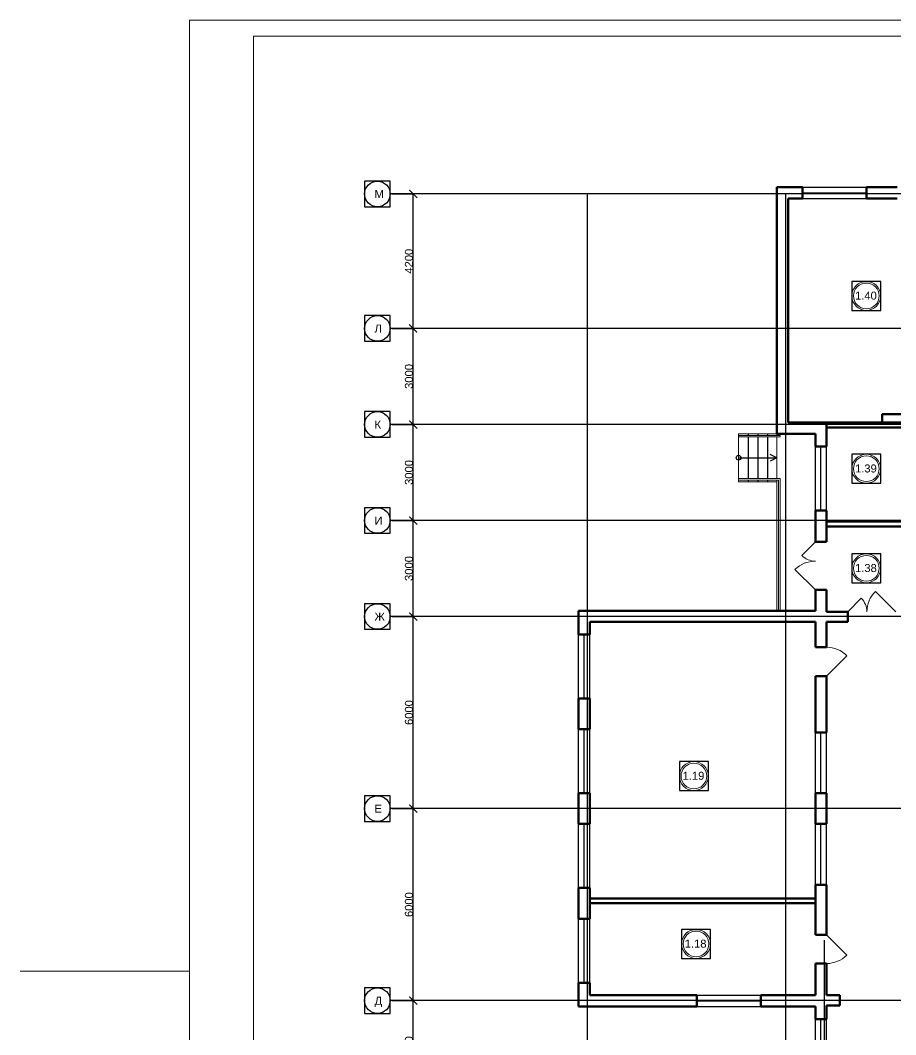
# Model space of a CAD drawing. Header units: metres. Extents: x -5 to 458, y -5 to 65.
# Drawn here: x -5.27 to 22.08, y 27.74 to 59.43 of the extents above; entities that cross this region are included whole.
import ezdxf
from ezdxf.enums import TextEntityAlignment as Align

# ---------------------------------------------------------------- set-up
doc = ezdxf.new("R2010")
doc.units = ezdxf.units.M
doc.linetypes.add('ACAD_ISO04W100', pattern=[30, 24, -3, 0, -3])
for name, color, linetype, lineweight in [('Level 50', 7, 'Continuous', 0), ('Двери', 250, 'Continuous', 5), ('Стены', 7, 'Continuous', 50)]:
    doc.layers.add(name, color=color, linetype=linetype, lineweight=lineweight)
for name, color, linetype in [('YOLO_TABLE', 1, 'Continuous'), ('Окна', 127, 'Continuous'), ('Оси', 30, 'Continuous'), ('Осн надпись', 7, 'Continuous'), ('размеры оси', 163, 'Continuous')]:
    doc.layers.add(name, color=color, linetype=linetype)
doc.styles.get("Standard").update_dxf_attribs({"font": 'arial.ttf'})
doc.styles.add('Style-Arial', font='arial.ttf')
doc.dimstyles.new('100', dxfattribs={"dimtxt": 0.25, "dimasz": 0.25, "dimexe": 0.0125, "dimexo": 0.0625, "dimgap": 0.0065, "dimtad": 1, "dimlfac": 1000, "dimtxsty": 'Standard', "dimblk": 'ARCHTICK', "dimcen": 0.25, "dimadec": 0, "dimazin": 0, "dimtfac": 1, "dimtmove": 0, "dimatfit": 3, "dimldrblk": 'ARCHTICK', "dimfxl": 1, "dimarcsym": 0})

# ---------------------------------------------------------------- blocks, each defined once
blk = doc.blocks.new('_ArchTick')
at = {"color": 0, "linetype": 'ByBlock', "const_width": 0.15}
blk.add_lwpolyline([(-0.5, -0.5), (0.5, 0.5)], dxfattribs=at)
blk = doc.blocks.new('*D395')
at = {"layer": 'Defpoints', "color": 0, "lineweight": 0, "transparency": 16777216}
for p in [(6.291, 28.8), (7.009, 28.8), (6.291, 25.8)]:
    blk.add_point(p, dxfattribs=at)
at = {"layer": 'размеры оси', "color": 0, "lineweight": -2, "transparency": 16777216}
for p, q in [((6.353, 28.8), (7.022, 28.8)), ((7.009, 25.8), (7.009, 28.8)), ((6.353, 25.8), (7.022, 25.8))]:
    blk.add_line(p, q, dxfattribs=at)
at = {"layer": 'размеры оси', "color": 0, "lineweight": -2, "transparency": 16777216, "xscale": 0.25, "yscale": 0.25, "zscale": 0.25}
for p, rotation in [((7.009, 28.8), 90), ((7.009, 25.8), 270)]:
    blk.add_blockref('_ArchTick', p, dxfattribs=dict(at, rotation=rotation))
at = {"layer": 'размеры оси', "color": 0, "transparency": 16777216, "insert": (6.875, 27.3), "char_height": 0.25, "attachment_point": 5, "rotation": 90}
blk.add_mtext('3000', dxfattribs=at)
blk = doc.blocks.new('*D394')
at = {"layer": 'Defpoints', "color": 0, "lineweight": 0, "transparency": 16777216}
for p in [(6.291, 34.8), (7.009, 34.8), (6.291, 28.8)]:
    blk.add_point(p, dxfattribs=at)
at = {"layer": 'размеры оси', "color": 0, "lineweight": -2, "transparency": 16777216}
for p, q in [((6.353, 34.8), (7.022, 34.8)), ((7.009, 28.8), (7.009, 34.8)), ((6.353, 28.8), (7.022, 28.8))]:
    blk.add_line(p, q, dxfattribs=at)
at = {"layer": 'размеры оси', "color": 0, "lineweight": -2, "transparency": 16777216, "xscale": 0.25, "yscale": 0.25, "zscale": 0.25}
for p, rotation in [((7.009, 34.8), 90), ((7.009, 28.8), 270)]:
    blk.add_blockref('_ArchTick', p, dxfattribs=dict(at, rotation=rotation))
at = {"layer": 'размеры оси', "color": 0, "transparency": 16777216, "insert": (6.875, 31.8), "char_height": 0.25, "attachment_point": 5, "rotation": 90}
blk.add_mtext('6000', dxfattribs=at)
blk = doc.blocks.new('*D393')
at = {"layer": 'Defpoints', "color": 0, "lineweight": 0, "transparency": 16777216}
for p in [(6.291, 40.8), (7.009, 40.8), (6.291, 34.8)]:
    blk.add_point(p, dxfattribs=at)
at = {"layer": 'размеры оси', "color": 0, "lineweight": -2, "transparency": 16777216}
for p, q in [((6.353, 40.8), (7.022, 40.8)), ((7.009, 34.8), (7.009, 40.8)), ((6.353, 34.8), (7.022, 34.8))]:
    blk.add_line(p, q, dxfattribs=at)
at = {"layer": 'размеры оси', "color": 0, "lineweight": -2, "transparency": 16777216, "xscale": 0.25, "yscale": 0.25, "zscale": 0.25}
for p, rotation in [((7.009, 40.8), 90), ((7.009, 34.8), 270)]:
    blk.add_blockref('_ArchTick', p, dxfattribs=dict(at, rotation=rotation))
at = {"layer": 'размеры оси', "color": 0, "transparency": 16777216, "insert": (6.875, 37.8), "char_height": 0.25, "attachment_point": 5, "rotation": 90}
blk.add_mtext('6000', dxfattribs=at)
blk = doc.blocks.new('*D392')
at = {"layer": 'Defpoints', "color": 0, "lineweight": 0, "transparency": 16777216}
for p in [(6.291, 43.8), (7.009, 43.8), (6.291, 40.8)]:
    blk.add_point(p, dxfattribs=at)
at = {"layer": 'размеры оси', "color": 0, "lineweight": -2, "transparency": 16777216}
for p, q in [((6.353, 43.8), (7.022, 43.8)), ((7.009, 40.8), (7.009, 43.8)), ((6.353, 40.8), (7.022, 40.8))]:
    blk.add_line(p, q, dxfattribs=at)
at = {"layer": 'размеры оси', "color": 0, "lineweight": -2, "transparency": 16777216, "xscale": 0.25, "yscale": 0.25, "zscale": 0.25}
for p, rotation in [((7.009, 43.8), 90), ((7.009, 40.8), 270)]:
    blk.add_blockref('_ArchTick', p, dxfattribs=dict(at, rotation=rotation))
at = {"layer": 'размеры оси', "color": 0, "transparency": 16777216, "insert": (6.875, 42.3), "char_height": 0.25, "attachment_point": 5, "rotation": 90}
blk.add_mtext('3000', dxfattribs=at)
blk = doc.blocks.new('*D391')
at = {"layer": 'Defpoints', "color": 0, "lineweight": 0, "transparency": 16777216}
for p in [(6.291, 46.8), (7.009, 46.8), (6.291, 43.8)]:
    blk.add_point(p, dxfattribs=at)
at = {"layer": 'размеры оси', "color": 0, "lineweight": -2, "transparency": 16777216}
for p, q in [((6.353, 46.8), (7.022, 46.8)), ((7.009, 43.8), (7.009, 46.8)), ((6.353, 43.8), (7.022, 43.8))]:
    blk.add_line(p, q, dxfattribs=at)
at = {"layer": 'размеры оси', "color": 0, "lineweight": -2, "transparency": 16777216, "xscale": 0.25, "yscale": 0.25, "zscale": 0.25}
for p, rotation in [((7.009, 46.8), 90), ((7.009, 43.8), 270)]:
    blk.add_blockref('_ArchTick', p, dxfattribs=dict(at, rotation=rotation))
at = {"layer": 'размеры оси', "color": 0, "transparency": 16777216, "insert": (6.875, 45.3), "char_height": 0.25, "attachment_point": 5, "rotation": 90}
blk.add_mtext('3000', dxfattribs=at)
blk = doc.blocks.new('*D390')
at = {"layer": 'Defpoints', "color": 0, "lineweight": 0, "transparency": 16777216}
for p in [(6.291, 49.8), (7.009, 49.8), (6.291, 46.8)]:
    blk.add_point(p, dxfattribs=at)
at = {"layer": 'размеры оси', "color": 0, "lineweight": -2, "transparency": 16777216}
for p, q in [((6.353, 49.8), (7.022, 49.8)), ((7.009, 46.8), (7.009, 49.8)), ((6.353, 46.8), (7.022, 46.8))]:
    blk.add_line(p, q, dxfattribs=at)
at = {"layer": 'размеры оси', "color": 0, "lineweight": -2, "transparency": 16777216, "xscale": 0.25, "yscale": 0.25, "zscale": 0.25}
for p, rotation in [((7.009, 49.8), 90), ((7.009, 46.8), 270)]:
    blk.add_blockref('_ArchTick', p, dxfattribs=dict(at, rotation=rotation))
at = {"layer": 'размеры оси', "color": 0, "transparency": 16777216, "insert": (6.875, 48.3), "char_height": 0.25, "attachment_point": 5, "rotation": 90}
blk.add_mtext('3000', dxfattribs=at)
blk = doc.blocks.new('*D389')
at = {"layer": 'Defpoints', "color": 0, "lineweight": 0, "transparency": 16777216}
for p in [(6.291, 54), (7.009, 54), (6.291, 49.8)]:
    blk.add_point(p, dxfattribs=at)
at = {"layer": 'размеры оси', "color": 0, "lineweight": -2, "transparency": 16777216}
for p, q in [((6.353, 54), (7.022, 54)), ((7.009, 49.8), (7.009, 54)), ((6.353, 49.8), (7.022, 49.8))]:
    blk.add_line(p, q, dxfattribs=at)
at = {"layer": 'размеры оси', "color": 0, "lineweight": -2, "transparency": 16777216, "xscale": 0.25, "yscale": 0.25, "zscale": 0.25}
for p, rotation in [((7.009, 54), 90), ((7.009, 49.8), 270)]:
    blk.add_blockref('_ArchTick', p, dxfattribs=dict(at, rotation=rotation))
at = {"layer": 'размеры оси', "color": 0, "transparency": 16777216, "insert": (6.875, 51.9), "char_height": 0.25, "attachment_point": 5, "rotation": 90}
blk.add_mtext('4200', dxfattribs=at)
blk = doc.blocks.new('*U49')
at = {"color": 7, "linetype": 'Continuous', "lineweight": 0}
blk.add_line((-63.075, 0), (-68.362, 0), dxfattribs=at)
at = {"color": 7, "linetype": 'Continuous', "lineweight": 0, "flags": 128}
blk.add_lwpolyline([(63.075, 29.7), (63.075, -29.7), (-63.075, -29.7), (-63.075, 29.7), (63.075, 29.7)], close=True, dxfattribs=at)
at = {"layer": 'Level 50', "color": 7, "linetype": 'Continuous', "lineweight": 13}
for p, q in [((-61.075, 29.2), (-61.075, -29.2)), ((62.575, 29.2), (-61.075, 29.2))]:
    blk.add_line(p, q, dxfattribs=at)

msp = doc.modelspace()

# ---------------------------------------------------------------- linework, layer by layer
for p, q in [((17.470688, 46.510412), (17.470688, 46.460412)), ((17.470688, 46.410412), (17.470688, 45.110412)), ((17.770688, 46.510412), (17.770688, 46.460412)), ((17.770688, 46.410412), (17.770688, 45.110412)), ((18.070688, 46.510412), (18.070688, 46.460412)), ((18.070688, 46.410412), (18.070688, 45.110412)), ((17.170688, 45.760412), (18.370688, 45.760412)), ((18.370688, 45.760412), (18.16067, 45.866491)), ((18.370688, 45.760412), (18.16067, 45.654333)), ((17.470688, 45.060412), (17.470688, 45.010412)), ((17.770688, 45.060412), (17.770688, 45.010412)), ((18.070688, 45.060412), (18.070688, 45.010412)), ((18.370688, 40.980412), (17.470688, 40.980412))]:
    msp.add_line(p, q)
at = {"color": 7, "linetype": 'Continuous', "lineweight": 13}
for centre, radius in [((21.162996, 50.817219), 0.452013), ((21.162996, 50.817219), 0.402013), ((21.162996, 45.417516), 0.452013), ((21.162996, 45.417516), 0.402013), ((21.162996, 42.306752), 0.452013), ((21.162996, 42.306752), 0.402013), ((15.77637, 35.817733), 0.452013), ((15.77637, 35.817733), 0.402013), ((15.842542, 30.573389), 0.452013), ((15.842542, 30.573389), 0.402013)]:
    msp.add_circle(centre, radius, dxfattribs=at)
msp.add_circle((17.170688, 45.760412), 0.07364)
at = {"layer": 'YOLO_TABLE'}
for points in [[(5.490991, 53.600412), (6.290991, 53.600412), (6.290991, 54.400412), (5.490991, 54.400412)], [(20.710983, 50.365206), (21.61501, 50.365206), (21.61501, 51.269233), (20.710983, 51.269233)], [(5.490991, 49.400412), (6.290991, 49.400412), (6.290991, 50.200412), (5.490991, 50.200412)], [(5.490991, 46.400412), (6.290991, 46.400412), (6.290991, 47.200412), (5.490991, 47.200412)], [(20.710983, 44.965502), (21.61501, 44.965502), (21.61501, 45.869529), (20.710983, 45.869529)], [(5.490991, 43.400412), (6.290991, 43.400412), (6.290991, 44.200412), (5.490991, 44.200412)], [(20.710983, 41.854739), (21.61501, 41.854739), (21.61501, 42.758766), (20.710983, 42.758766)], [(5.490991, 40.400412), (6.290991, 40.400412), (6.290991, 41.200412), (5.490991, 41.200412)], [(15.324357, 35.36572), (16.228384, 35.36572), (16.228384, 36.269747), (15.324357, 36.269747)], [(5.490991, 34.400412), (6.290991, 34.400412), (6.290991, 35.200412), (5.490991, 35.200412)], [(15.390529, 30.121375), (16.294556, 30.121375), (16.294556, 31.025402), (15.390529, 31.025402)], [(5.490991, 28.400412), (6.290991, 28.400412), (6.290991, 29.200412), (5.490991, 29.200412)]]:
    msp.add_lwpolyline(points, close=True, dxfattribs=at)
at = {"layer": 'Двери'}
for p, q in [((19.570688, 43.130412), (19.146424, 42.706148)), ((19.570688, 41.630412), (18.934292, 42.266808)), ((22.080688, 40.950412), (21.444292, 41.586808)), ((20.580688, 40.950412), (21.004952, 41.374676)), ((19.920688, 38.940412), (20.557084, 39.576808)), ((19.920688, 30.860412), (20.557084, 30.224016))]:
    msp.add_line(p, q, dxfattribs=at)
for centre, radius, start, end in [((19.570688, 41.630412), 0.9, 90, 135), ((19.570688, 43.130412), 0.6, 225, 270), ((22.080688, 40.950412), 0.9, 135, 180), ((20.580688, 40.950412), 0.6, 0, 45), ((19.920688, 38.940412), 0.9, 45, 90), ((19.920688, 30.860412), 0.9, 270, 315)]:
    msp.add_arc(centre, radius, start, end, dxfattribs=at)
at = {"layer": 'Окна'}
for p, q in [((19.170688, 54.210412), (21.170688, 54.210412)), ((19.170688, 54.035412), (21.170688, 54.035412)), ((19.170688, 53.860412), (21.170688, 53.860412)), ((19.570688, 44.110412), (19.570688, 46.110412)), ((19.745688, 44.110412), (19.745688, 46.110412)), ((19.920688, 44.110412), (19.920688, 46.110412)), ((19.570688, 43.380412), (19.570688, 43.130412)), ((19.920688, 43.380412), (19.920688, 43.130412)), ((19.570688, 41.630412), (19.570688, 41.380412)), ((19.920688, 41.630412), (19.920688, 41.380412)), ((12.170688, 38.240412), (12.170688, 40.240412)), ((12.345688, 38.240412), (12.345688, 40.240412)), ((12.520688, 38.240412), (12.520688, 40.240412)), ((12.170688, 35.280412), (12.170688, 37.280412)), ((12.345688, 35.280412), (12.345688, 37.280412)), ((12.520688, 35.280412), (12.520688, 37.280412)), ((19.570688, 35.280412), (19.570688, 37.180412)), ((19.745688, 35.280412), (19.745688, 37.180412)), ((19.920688, 35.280412), (19.920688, 37.180412)), ((12.170688, 32.320412), (12.170688, 34.320412)), ((12.345688, 32.320412), (12.345688, 34.320412)), ((12.520688, 32.320412), (12.520688, 34.320412)), ((19.570688, 32.420412), (19.570688, 34.320412)), ((19.745688, 32.420412), (19.745688, 34.320412)), ((19.920688, 32.420412), (19.920688, 34.320412)), ((12.170688, 29.360412), (12.170688, 31.360412)), ((12.345688, 29.360412), (12.345688, 31.360412)), ((12.520688, 29.360412), (12.520688, 31.360412)), ((15.870688, 28.970412), (17.870688, 28.970412)), ((15.870688, 28.795412), (17.870688, 28.795412)), ((15.870688, 28.620412), (17.870688, 28.620412)), ((19.570688, 26.220412), (19.570688, 28.220412)), ((19.745688, 26.220412), (19.745688, 28.220412)), ((19.920688, 26.220412), (19.920688, 28.220412))]:
    msp.add_line(p, q, dxfattribs=at)
at = {"layer": 'Оси', "linetype": 'ACAD_ISO04W100', "ltscale": 40}
for p, q in [((90.640688, 54.000412), (6.290991, 54.000412)), ((12.440688, 54.000412), (12.440688, 9.979035)), ((18.640688, 54.000412), (18.640688, 9.979035)), ((91.026587, 49.800412), (6.290991, 49.800412)), ((90.640688, 46.800412), (6.290991, 46.800412)), ((90.640688, 43.800412), (6.290991, 43.800412)), ((96.840688, 40.800412), (6.290991, 40.800412)), ((96.840688, 34.800412), (6.290991, 34.800412)), ((19.840688, 30.690677), (19.840688, 9.979035)), ((96.840688, 28.800412), (6.290991, 28.800412))]:
    msp.add_line(p, q, dxfattribs=at)
at = {"layer": 'Осн надпись', "ltscale": 40}
for centre in [(5.890991, 54.000412), (5.890991, 49.800412), (5.890991, 46.800412), (5.890991, 43.800412), (5.890991, 40.800412), (5.890991, 34.800412), (5.890991, 28.800412)]:
    msp.add_circle(centre, 0.4, dxfattribs=at)
at = {"layer": 'размеры оси', "color": 7, "lineweight": 13}
for p, q in [((17.170688, 46.510412), (17.170688, 45.010412)), ((18.370688, 46.510412), (17.170688, 46.510412)), ((18.470688, 46.460412), (17.170688, 46.460412)), ((18.470688, 46.410412), (17.170688, 46.410412)), ((18.370688, 46.510412), (18.370688, 46.460412)), ((18.370688, 46.410412), (18.370688, 45.110412)), ((18.470688, 46.410412), (18.470688, 46.460412)), ((18.470688, 45.110412), (17.170688, 45.110412)), ((18.420688, 45.060412), (17.170688, 45.060412)), ((18.370688, 45.010412), (17.170688, 45.010412)), ((18.370688, 45.060412), (18.370688, 40.980412)), ((18.420688, 45.060412), (18.420688, 40.980412)), ((18.470688, 45.110412), (18.470688, 40.980412))]:
    msp.add_line(p, q, dxfattribs=at)
at = {"layer": 'Стены'}
for p, q in [((18.370688, 54.210412), (19.170688, 54.210412)), ((18.370688, 54.210412), (18.370688, 46.510412)), ((19.170688, 53.860412), (19.170688, 54.210412)), ((21.170688, 53.860412), (21.170688, 54.210412)), ((21.170688, 54.210412), (22.130688, 54.210412)), ((18.720688, 53.860412), (18.720688, 46.860412)), ((18.720688, 53.860412), (19.170688, 53.860412)), ((21.170688, 53.860412), (22.130688, 53.860412)), ((18.720688, 46.860412), (25.770688, 46.860412)), ((19.920688, 46.110412), (19.920688, 46.860412)), ((19.920688, 46.700412), (25.770688, 46.700412)), ((18.370688, 46.510412), (19.570688, 46.510412)), ((19.570688, 46.110412), (19.570688, 46.510412)), ((19.570688, 46.110412), (19.920688, 46.110412)), ((19.570688, 44.110412), (19.920688, 44.110412)), ((19.570688, 43.130412), (19.570688, 44.110412)), ((19.920688, 43.770412), (19.920688, 44.110412)), ((19.920688, 43.770412), (23.990688, 43.770412)), ((19.920688, 43.130412), (19.920688, 43.770412)), ((19.920688, 43.610412), (22.880688, 43.610412)), ((19.570688, 43.130412), (19.920688, 43.130412)), ((19.570688, 41.630412), (19.920688, 41.630412)), ((19.570688, 40.980412), (19.570688, 41.630412)), ((19.920688, 40.950412), (19.920688, 41.630412)), ((12.170688, 40.980412), (19.570688, 40.980412)), ((12.170688, 40.240412), (12.170688, 40.980412)), ((19.920688, 40.950412), (20.580688, 40.950412)), ((20.580688, 40.630412), (20.580688, 40.950412)), ((12.520688, 40.630412), (19.570688, 40.630412)), ((12.520688, 40.240412), (12.520688, 40.630412)), ((19.570688, 39.840412), (19.570688, 40.630412)), ((19.920688, 40.630412), (20.580688, 40.630412)), ((19.920688, 39.840412), (19.920688, 40.630412)), ((12.520688, 40.240412), (12.170688, 40.240412)), ((19.570688, 39.840412), (19.920688, 39.840412)), ((19.570688, 37.180412), (19.570688, 38.940412)), ((19.570688, 38.940412), (19.920688, 38.940412)), ((19.920688, 37.180412), (19.920688, 38.940412)), ((12.520688, 38.240412), (12.170688, 38.240412)), ((12.170688, 37.280412), (12.170688, 38.240412)), ((12.520688, 37.280412), (12.520688, 38.240412)), ((12.520688, 37.280412), (12.170688, 37.280412)), ((19.570688, 37.180412), (19.920688, 37.180412)), ((12.520688, 35.280412), (12.170688, 35.280412)), ((12.170688, 34.320412), (12.170688, 35.280412)), ((12.520688, 34.320412), (12.520688, 35.280412)), ((19.570688, 35.280412), (19.920688, 35.280412)), ((19.570688, 34.320412), (19.570688, 35.280412)), ((19.920688, 34.320412), (19.920688, 35.280412)), ((12.520688, 34.320412), (12.170688, 34.320412)), ((19.570688, 34.320412), (19.920688, 34.320412)), ((19.570688, 30.860412), (19.570688, 32.420412)), ((19.570688, 32.420412), (19.920688, 32.420412)), ((19.920688, 30.860412), (19.920688, 32.420412)), ((12.520688, 32.320412), (12.170688, 32.320412)), ((12.170688, 31.360412), (12.170688, 32.320412)), ((12.520688, 31.360412), (12.520688, 32.320412)), ((12.520688, 31.990412), (19.570688, 31.990412)), ((12.520688, 31.850412), (19.570688, 31.850412)), ((12.520688, 31.360412), (12.170688, 31.360412)), ((19.570688, 30.860412), (19.920688, 30.860412)), ((19.570688, 28.970412), (19.570688, 29.960412)), ((19.570688, 29.960412), (19.920688, 29.960412)), ((19.920688, 28.970412), (19.920688, 29.960412)), ((12.170688, 28.620412), (12.170688, 29.360412)), ((12.520688, 29.360412), (12.170688, 29.360412)), ((12.520688, 28.970412), (12.520688, 29.360412)), ((12.520688, 28.970412), (15.870688, 28.970412)), ((15.870688, 28.970412), (15.870688, 28.620412)), ((17.870688, 28.970412), (17.870688, 28.620412)), ((17.870688, 28.970412), (19.570688, 28.970412)), ((19.920688, 28.970412), (20.330688, 28.970412)), ((20.330688, 28.650412), (20.330688, 28.970412)), ((12.170688, 28.620412), (15.870688, 28.620412)), ((17.870688, 28.620412), (19.570688, 28.620412)), ((19.570688, 28.220412), (19.570688, 28.620412)), ((19.920688, 28.650412), (20.330688, 28.650412)), ((19.920688, 28.220412), (19.920688, 28.650412)), ((19.570688, 28.220412), (19.920688, 28.220412))]:
    msp.add_line(p, q, dxfattribs=at)
msp.add_lwpolyline([(22.461388, 47.120412), (22.461388, 46.860412), (21.661388, 46.860412), (21.661388, 47.120412)], close=True, dxfattribs=at)

# ---------------------------------------------------------------- block references
at = {"layer": 'Level 50', "color": 7, "linetype": 'Continuous', "lineweight": 13}
msp.add_blockref('*U49', (63.097116, 29.726332), dxfattribs=at)

# ---------------------------------------------------------------- texts
at = {"color": 7, "linetype": 'Continuous', "lineweight": 13, "style": 'Style-Arial'}
for s, p in [('1.40', (20.810069, 50.949969)), ('1.39', (20.810069, 45.550265)), ('1.38', (20.810069, 42.439502)), ('1.19', (15.423443, 35.950483)), ('1.18', (15.489615, 30.706139))]:
    msp.add_text(s, height=0.25, dxfattribs=at).set_placement(p, align=Align.TOP_LEFT)
at = {"layer": 'Осн надпись', "ltscale": 40, "char_height": 0.25, "attachment_point": 1}
for s, insert in [('М', (5.799557, 54.122294)), ('Л', (5.799557, 49.922294)), ('К', (5.799557, 46.922294)), ('И', (5.799557, 43.922294)), ('Ж', (5.799557, 40.922294)), ('Е', (5.799557, 34.922294)), ('Д', (5.799557, 28.922294))]:
    msp.add_mtext_dynamic_manual_height_columns(s, width=0.25, gutter_width=0.0125, heights=[0], dxfattribs=dict(at, insert=insert))

# ---------------------------------------------------------------- dimensions: what is measured, and where the dimension line sits
at = {"layer": 'размеры оси'}
for base, p1, p2, picture, middle in [((7.009093, 54.000412), (6.290991, 49.800412), (6.290991, 54.000412), '*D389', (6.87495, 51.900412)), ((7.009093, 49.800412), (6.290991, 46.800412), (6.290991, 49.800412), '*D390', (6.874864, 48.300412)), ((7.009093, 46.800412), (6.290991, 43.800412), (6.290991, 46.800412), '*D391', (6.874864, 45.300412)), ((7.009093, 43.800412), (6.290991, 40.800412), (6.290991, 43.800412), '*D392', (6.874864, 42.300412)), ((7.009093, 40.800412), (6.290991, 34.800412), (6.290991, 40.800412), '*D393', (6.87495, 37.800412)), ((7.009093, 34.800412), (6.290991, 28.800412), (6.290991, 34.800412), '*D394', (6.87495, 31.800412)), ((7.009093, 28.800412), (6.290991, 25.800412), (6.290991, 28.800412), '*D395', (6.874864, 27.300412))]:
    dim = msp.add_linear_dim(base=base, p1=p1, p2=p2, angle=90, dimstyle='100', override={"dimtxsty": 'Standard'}, dxfattribs=at)
    dim.commit()
    dim.dimension.update_dxf_attribs({"geometry": picture, "text_midpoint": middle})

doc.saveas('drawing.dxf')
